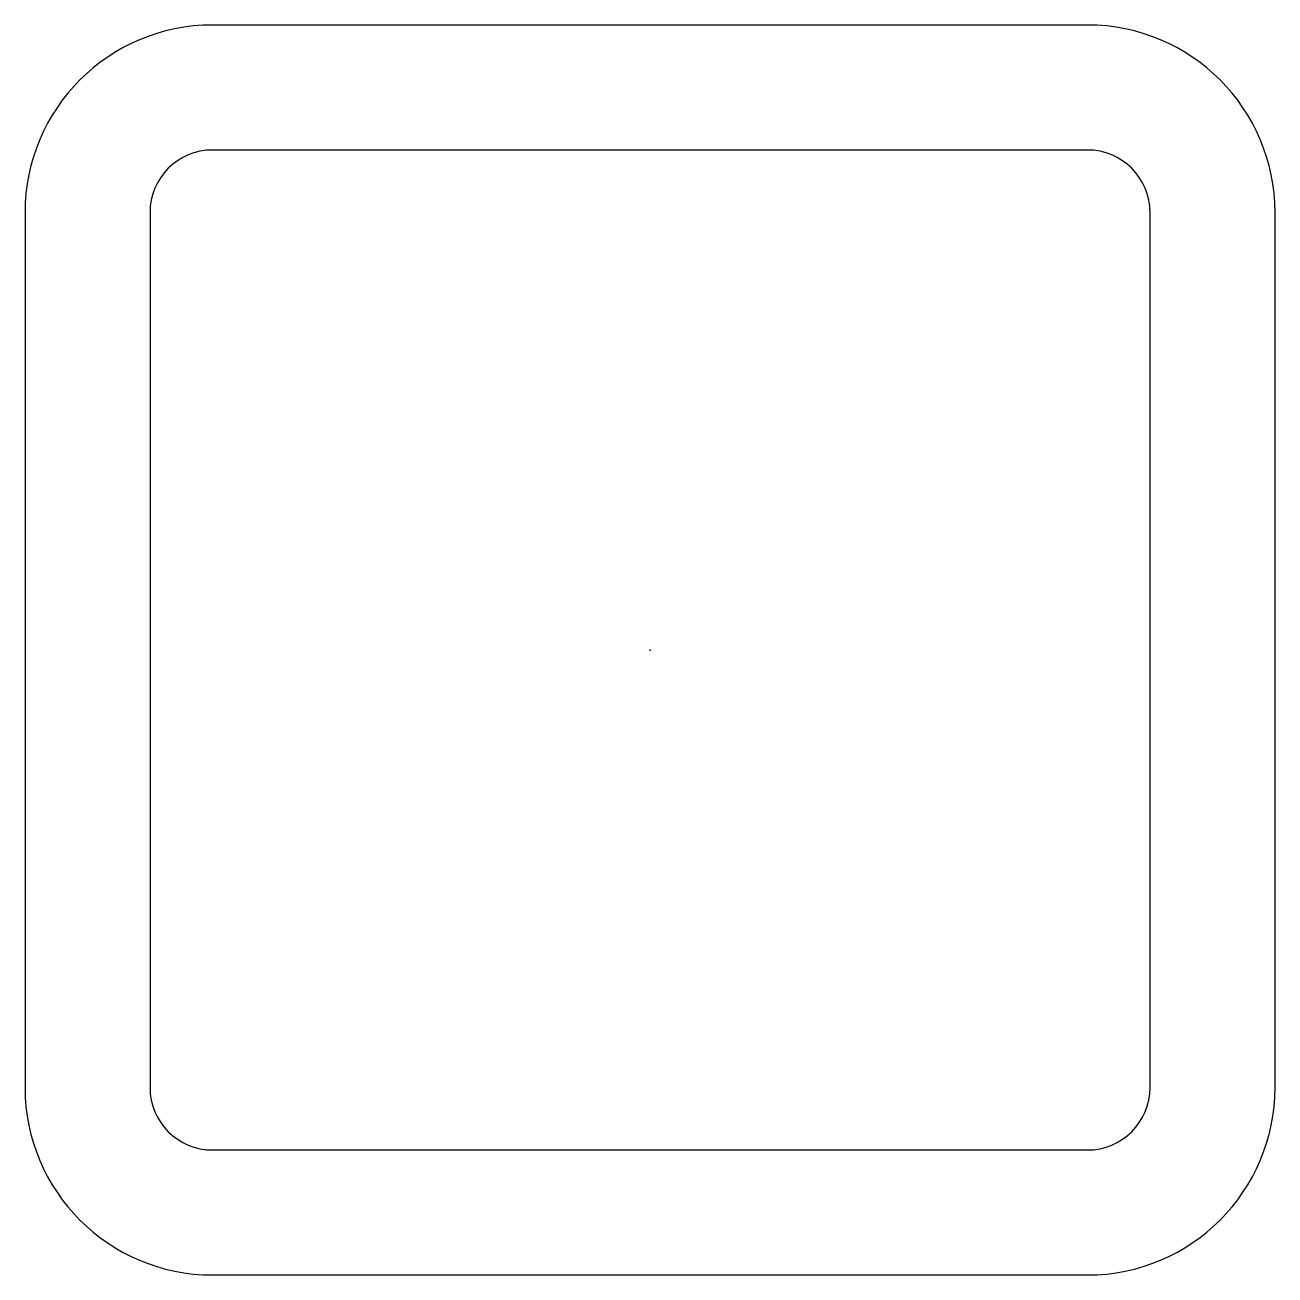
# Model space of a CAD drawing. Extents: x -20 to 20, y -20 to 20.
import ezdxf

# ---------------------------------------------------------------- set-up
doc = ezdxf.new("R2010")
doc.units = 0
doc.layers.add('KTS_EX_VIS', color=7, linetype='Continuous')

msp = doc.modelspace()

# ---------------------------------------------------------------- linework, layer by layer
at = {"layer": 'KTS_EX_VIS'}
for p, q in [((14, 20), (-14, 20)), ((14, 16), (-14, 16)), ((-20, 14), (-20, -14)), ((-16, 14), (-16, -14)), ((16, -14), (16, 14)), ((20, -14), (20, 14)), ((-14, -16), (14, -16)), ((-14, -20), (14, -20))]:
    msp.add_line(p, q, dxfattribs=at)
for centre, radius, start, end in [((-14, 14), 6, 90, 180), ((14, 14), 6, 0, 90), ((-14, 14), 2, 90, 180), ((14, 14), 2, 0, 90), ((-14, -14), 6, 180, 270), ((-14, -14), 2, 180, 270), ((14, -14), 6, 270, 0), ((14, -14), 2, 270, 0)]:
    msp.add_arc(centre, radius, start, end, dxfattribs=at)
msp.add_point((0, 0), dxfattribs=at)

doc.saveas('drawing.dxf')
